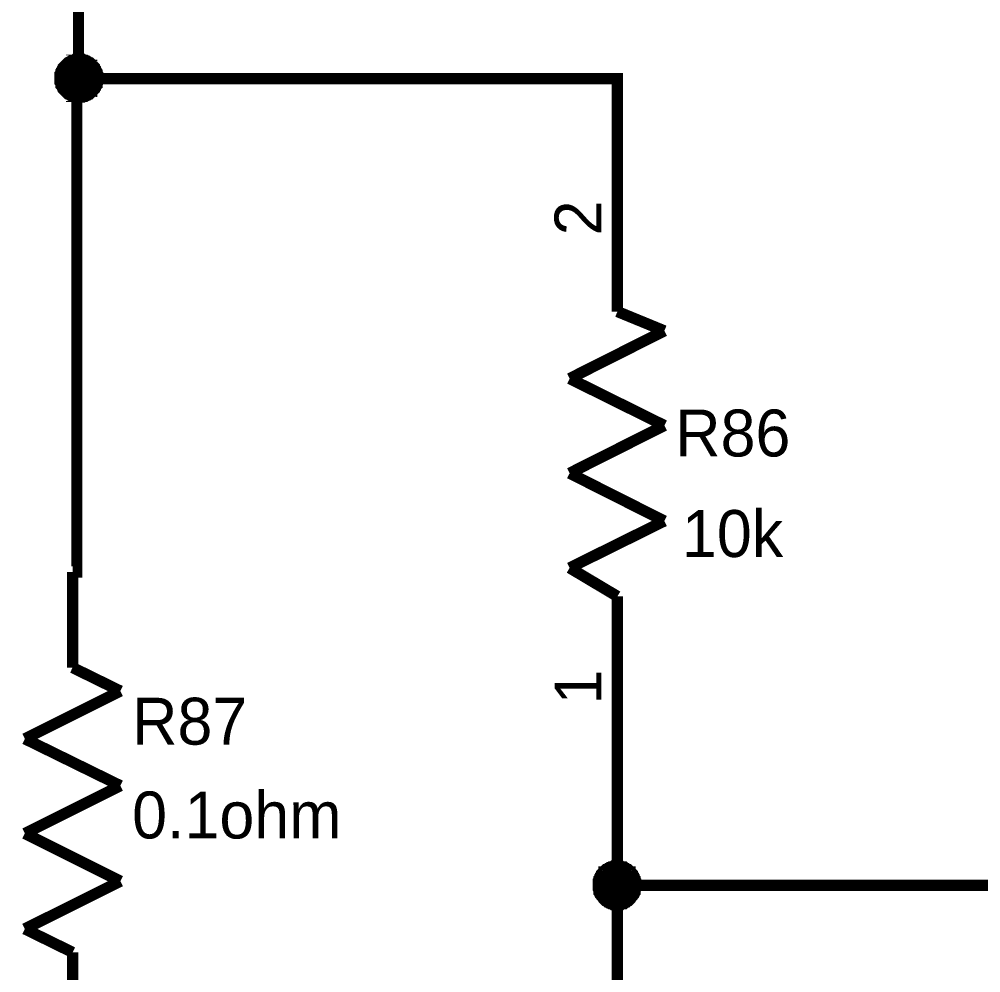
# Model space of a CAD drawing. Header units: millimetres. Extents: x 0 to 800, y 0 to 567.
# Drawn here: x 395.33 to 421.03, y 465.53 to 491.03 of the extents above; entities that cross this region are included whole.
import ezdxf

# ---------------------------------------------------------------- set-up
doc = ezdxf.new("R2010")
doc.units = ezdxf.units.MM
doc.layers.add('Sheet', color=255, linetype='Continuous')

msp = doc.modelspace()

# ---------------------------------------------------------------- linework, layer by layer
at = {"layer": 'Sheet'}
for points, const_width in [([(396.914, 492.101), (396.914, 489.435), (396.869, 489.435), (396.869, 476.243), (396.757, 476.243)], 0.3), ([(396.421, 489.435), (396.421, 489.458), (396.421, 489.48), (396.421, 489.525), (396.421, 489.547), (396.444, 489.57), (396.444, 489.592), (396.444, 489.615), (396.466, 489.637), (396.466, 489.659), (396.489, 489.682), (396.489, 489.704), (396.511, 489.727), (396.511, 489.749), (396.533, 489.771), (396.556, 489.794), (396.556, 489.794), (396.578, 489.816), (396.601, 489.839), (396.623, 489.861), (396.645, 489.861), (396.668, 489.883), (396.69, 489.883), (396.713, 489.906), (396.735, 489.906), (396.735, 489.928), (396.78, 489.928), (396.802, 489.928), (396.825, 489.951), (396.847, 489.951), (396.869, 489.951), (396.892, 489.951), (396.914, 489.951)], 0.3), ([(396.421, 489.435), (396.421, 489.458), (396.421, 489.48), (396.421, 489.525), (396.421, 489.547), (396.444, 489.57), (396.444, 489.592), (396.444, 489.615), (396.466, 489.637), (396.466, 489.659), (396.489, 489.682), (396.489, 489.704), (396.511, 489.727), (396.511, 489.749), (396.533, 489.771), (396.556, 489.794), (396.556, 489.794), (396.578, 489.816), (396.601, 489.839), (396.623, 489.861), (396.645, 489.861), (396.668, 489.883), (396.69, 489.883), (396.713, 489.906), (396.735, 489.906), (396.735, 489.928), (396.78, 489.928), (396.802, 489.928), (396.825, 489.951), (396.847, 489.951), (396.869, 489.951), (396.892, 489.951), (396.914, 489.951)], 0.3), ([(396.421, 489.435), (396.421, 489.458), (396.421, 489.48), (396.421, 489.525), (396.421, 489.547), (396.444, 489.57), (396.444, 489.592), (396.444, 489.615), (396.466, 489.637), (396.466, 489.659), (396.489, 489.682), (396.489, 489.704), (396.511, 489.727), (396.511, 489.749), (396.533, 489.771), (396.556, 489.794), (396.556, 489.794), (396.578, 489.816), (396.601, 489.839), (396.623, 489.861), (396.645, 489.861), (396.668, 489.883), (396.69, 489.883), (396.713, 489.906), (396.735, 489.906), (396.735, 489.928), (396.78, 489.928), (396.802, 489.928), (396.825, 489.951), (396.847, 489.951), (396.869, 489.951), (396.892, 489.951), (396.914, 489.951)], 0.3), ([(396.421, 489.435), (396.421, 489.458), (396.421, 489.48), (396.421, 489.525), (396.421, 489.547), (396.444, 489.57), (396.444, 489.592), (396.444, 489.615), (396.466, 489.637), (396.466, 489.659), (396.489, 489.682), (396.489, 489.704), (396.511, 489.727), (396.511, 489.749), (396.533, 489.771), (396.556, 489.794), (396.556, 489.794), (396.578, 489.816), (396.601, 489.839), (396.623, 489.861), (396.645, 489.861), (396.668, 489.883), (396.69, 489.883), (396.713, 489.906), (396.735, 489.906), (396.735, 489.928), (396.78, 489.928), (396.802, 489.928), (396.825, 489.951), (396.847, 489.951), (396.869, 489.951), (396.892, 489.951), (396.914, 489.951)], 0.3), ([(396.914, 489.951), (396.914, 489.951)], 0.3), ([(396.914, 489.951), (396.937, 489.951), (396.959, 489.951), (397.004, 489.951), (397.026, 489.951), (397.049, 489.928), (397.071, 489.928), (397.093, 489.928), (397.116, 489.906), (397.138, 489.906), (397.161, 489.883), (397.183, 489.883), (397.205, 489.861), (397.228, 489.861), (397.25, 489.839), (397.272, 489.816), (397.272, 489.794), (397.295, 489.794), (397.317, 489.771), (397.34, 489.749), (397.34, 489.727), (397.362, 489.704), (397.362, 489.682), (397.384, 489.659), (397.384, 489.637), (397.407, 489.615), (397.407, 489.592), (397.407, 489.57), (397.429, 489.547), (397.429, 489.525), (397.429, 489.48), (397.429, 489.458), (397.429, 489.435)], 0.3), ([(396.914, 489.951), (396.914, 489.951)], 0.3), ([(396.914, 489.951), (396.937, 489.951), (396.959, 489.951), (397.004, 489.951), (397.026, 489.951), (397.049, 489.928), (397.071, 489.928), (397.093, 489.928), (397.116, 489.906), (397.138, 489.906), (397.161, 489.883), (397.183, 489.883), (397.205, 489.861), (397.228, 489.861), (397.25, 489.839), (397.272, 489.816), (397.272, 489.794), (397.295, 489.794), (397.317, 489.771), (397.34, 489.749), (397.34, 489.727), (397.362, 489.704), (397.362, 489.682), (397.384, 489.659), (397.384, 489.637), (397.407, 489.615), (397.407, 489.592), (397.407, 489.57), (397.429, 489.547), (397.429, 489.525), (397.429, 489.48), (397.429, 489.458), (397.429, 489.435)], 0.3), ([(396.914, 489.951), (396.914, 489.951)], 0.3), ([(396.914, 489.951), (396.937, 489.951), (396.959, 489.951), (397.004, 489.951), (397.026, 489.951), (397.049, 489.928), (397.071, 489.928), (397.093, 489.928), (397.116, 489.906), (397.138, 489.906), (397.161, 489.883), (397.183, 489.883), (397.205, 489.861), (397.228, 489.861), (397.25, 489.839), (397.272, 489.816), (397.272, 489.794), (397.295, 489.794), (397.317, 489.771), (397.34, 489.749), (397.34, 489.727), (397.362, 489.704), (397.362, 489.682), (397.384, 489.659), (397.384, 489.637), (397.407, 489.615), (397.407, 489.592), (397.407, 489.57), (397.429, 489.547), (397.429, 489.525), (397.429, 489.48), (397.429, 489.458), (397.429, 489.435)], 0.3), ([(396.914, 489.951), (396.914, 489.951)], 0.3), ([(396.914, 489.951), (396.937, 489.951), (396.959, 489.951), (397.004, 489.951), (397.026, 489.951), (397.049, 489.928), (397.071, 489.928), (397.093, 489.928), (397.116, 489.906), (397.138, 489.906), (397.161, 489.883), (397.183, 489.883), (397.205, 489.861), (397.228, 489.861), (397.25, 489.839), (397.272, 489.816), (397.272, 489.794), (397.295, 489.794), (397.317, 489.771), (397.34, 489.749), (397.34, 489.727), (397.362, 489.704), (397.362, 489.682), (397.384, 489.659), (397.384, 489.637), (397.407, 489.615), (397.407, 489.592), (397.407, 489.57), (397.429, 489.547), (397.429, 489.525), (397.429, 489.48), (397.429, 489.458), (397.429, 489.435)], 0.3), ([(396.421, 489.435), (396.421, 489.458), (396.421, 489.48), (396.421, 489.525), (396.421, 489.547), (396.444, 489.57), (396.444, 489.592), (396.444, 489.615), (396.466, 489.637), (396.466, 489.659), (396.489, 489.682), (396.489, 489.704), (396.511, 489.727), (396.511, 489.749), (396.533, 489.771), (396.556, 489.794), (396.556, 489.794), (396.578, 489.816), (396.601, 489.839), (396.623, 489.861), (396.645, 489.861), (396.668, 489.883), (396.69, 489.883), (396.713, 489.906), (396.735, 489.906), (396.735, 489.928), (396.78, 489.928), (396.802, 489.928), (396.825, 489.951), (396.847, 489.951), (396.869, 489.951), (396.892, 489.951), (396.914, 489.951)], 0.0991), ([(396.421, 489.435), (396.421, 489.458), (396.421, 489.48), (396.421, 489.525), (396.421, 489.547), (396.444, 489.57), (396.444, 489.592), (396.444, 489.615), (396.466, 489.637), (396.466, 489.659), (396.489, 489.682), (396.489, 489.704), (396.511, 489.727), (396.511, 489.749), (396.533, 489.771), (396.556, 489.794), (396.556, 489.794), (396.578, 489.816), (396.601, 489.839), (396.623, 489.861), (396.645, 489.861), (396.668, 489.883), (396.69, 489.883), (396.713, 489.906), (396.735, 489.906), (396.735, 489.928), (396.78, 489.928), (396.802, 489.928), (396.825, 489.951), (396.847, 489.951), (396.869, 489.951), (396.892, 489.951), (396.914, 489.951)], 0.0991), ([(396.421, 489.435), (396.421, 489.458), (396.421, 489.48), (396.421, 489.525), (396.421, 489.547), (396.444, 489.57), (396.444, 489.592), (396.444, 489.615), (396.466, 489.637), (396.466, 489.659), (396.489, 489.682), (396.489, 489.704), (396.511, 489.727), (396.511, 489.749), (396.533, 489.771), (396.556, 489.794), (396.556, 489.794), (396.578, 489.816), (396.601, 489.839), (396.623, 489.861), (396.645, 489.861), (396.668, 489.883), (396.69, 489.883), (396.713, 489.906), (396.735, 489.906), (396.735, 489.928), (396.78, 489.928), (396.802, 489.928), (396.825, 489.951), (396.847, 489.951), (396.869, 489.951), (396.892, 489.951), (396.914, 489.951)], 0.0991), ([(396.421, 489.435), (396.421, 489.458), (396.421, 489.48), (396.421, 489.525), (396.421, 489.547), (396.444, 489.57), (396.444, 489.592), (396.444, 489.615), (396.466, 489.637), (396.466, 489.659), (396.489, 489.682), (396.489, 489.704), (396.511, 489.727), (396.511, 489.749), (396.533, 489.771), (396.556, 489.794), (396.556, 489.794), (396.578, 489.816), (396.601, 489.839), (396.623, 489.861), (396.645, 489.861), (396.668, 489.883), (396.69, 489.883), (396.713, 489.906), (396.735, 489.906), (396.735, 489.928), (396.78, 489.928), (396.802, 489.928), (396.825, 489.951), (396.847, 489.951), (396.869, 489.951), (396.892, 489.951), (396.914, 489.951)], 0.0991), ([(396.914, 489.951), (396.914, 489.951)], 0.0991), ([(396.914, 489.951), (396.937, 489.951), (396.959, 489.951), (397.004, 489.951), (397.026, 489.951), (397.049, 489.928), (397.071, 489.928), (397.093, 489.928), (397.116, 489.906), (397.138, 489.906), (397.161, 489.883), (397.183, 489.883), (397.205, 489.861), (397.228, 489.861), (397.25, 489.839), (397.272, 489.816), (397.272, 489.794), (397.295, 489.794), (397.317, 489.771), (397.34, 489.749), (397.34, 489.727), (397.362, 489.704), (397.362, 489.682), (397.384, 489.659), (397.384, 489.637), (397.407, 489.615), (397.407, 489.592), (397.407, 489.57), (397.429, 489.547), (397.429, 489.525), (397.429, 489.48), (397.429, 489.458), (397.429, 489.435)], 0.0991), ([(396.914, 489.951), (396.914, 489.951)], 0.0991), ([(396.914, 489.951), (396.937, 489.951), (396.959, 489.951), (397.004, 489.951), (397.026, 489.951), (397.049, 489.928), (397.071, 489.928), (397.093, 489.928), (397.116, 489.906), (397.138, 489.906), (397.161, 489.883), (397.183, 489.883), (397.205, 489.861), (397.228, 489.861), (397.25, 489.839), (397.272, 489.816), (397.272, 489.794), (397.295, 489.794), (397.317, 489.771), (397.34, 489.749), (397.34, 489.727), (397.362, 489.704), (397.362, 489.682), (397.384, 489.659), (397.384, 489.637), (397.407, 489.615), (397.407, 489.592), (397.407, 489.57), (397.429, 489.547), (397.429, 489.525), (397.429, 489.48), (397.429, 489.458), (397.429, 489.435)], 0.0991), ([(396.914, 489.951), (396.914, 489.951)], 0.0991), ([(396.914, 489.951), (396.937, 489.951), (396.959, 489.951), (397.004, 489.951), (397.026, 489.951), (397.049, 489.928), (397.071, 489.928), (397.093, 489.928), (397.116, 489.906), (397.138, 489.906), (397.161, 489.883), (397.183, 489.883), (397.205, 489.861), (397.228, 489.861), (397.25, 489.839), (397.272, 489.816), (397.272, 489.794), (397.295, 489.794), (397.317, 489.771), (397.34, 489.749), (397.34, 489.727), (397.362, 489.704), (397.362, 489.682), (397.384, 489.659), (397.384, 489.637), (397.407, 489.615), (397.407, 489.592), (397.407, 489.57), (397.429, 489.547), (397.429, 489.525), (397.429, 489.48), (397.429, 489.458), (397.429, 489.435)], 0.0991), ([(396.914, 489.951), (396.914, 489.951)], 0.0991), ([(396.914, 489.951), (396.937, 489.951), (396.959, 489.951), (397.004, 489.951), (397.026, 489.951), (397.049, 489.928), (397.071, 489.928), (397.093, 489.928), (397.116, 489.906), (397.138, 489.906), (397.161, 489.883), (397.183, 489.883), (397.205, 489.861), (397.228, 489.861), (397.25, 489.839), (397.272, 489.816), (397.272, 489.794), (397.295, 489.794), (397.317, 489.771), (397.34, 489.749), (397.34, 489.727), (397.362, 489.704), (397.362, 489.682), (397.384, 489.659), (397.384, 489.637), (397.407, 489.615), (397.407, 489.592), (397.407, 489.57), (397.429, 489.547), (397.429, 489.525), (397.429, 489.48), (397.429, 489.458), (397.429, 489.435)], 0.0991), ([(396.914, 488.943), (396.892, 488.943), (396.869, 488.943), (396.847, 488.943), (396.825, 488.943), (396.802, 488.965), (396.78, 488.965), (396.735, 488.965), (396.735, 488.987), (396.713, 488.987), (396.69, 489.01), (396.668, 489.01), (396.645, 489.032), (396.623, 489.032), (396.601, 489.055), (396.578, 489.077), (396.556, 489.099), (396.556, 489.099), (396.533, 489.122), (396.511, 489.144), (396.511, 489.167), (396.489, 489.189), (396.489, 489.211), (396.466, 489.234), (396.466, 489.234), (396.444, 489.256), (396.444, 489.301), (396.444, 489.323), (396.421, 489.346), (396.421, 489.368), (396.421, 489.391), (396.421, 489.413), (396.421, 489.435)], 0.3), ([(396.421, 489.435), (396.421, 489.435)], 0.3), ([(396.914, 488.943), (396.892, 488.943), (396.869, 488.943), (396.847, 488.943), (396.825, 488.943), (396.802, 488.965), (396.78, 488.965), (396.735, 488.965), (396.735, 488.987), (396.713, 488.987), (396.69, 489.01), (396.668, 489.01), (396.645, 489.032), (396.623, 489.032), (396.601, 489.055), (396.578, 489.077), (396.556, 489.099), (396.556, 489.099), (396.533, 489.122), (396.511, 489.144), (396.511, 489.167), (396.489, 489.189), (396.489, 489.211), (396.466, 489.234), (396.466, 489.234), (396.444, 489.256), (396.444, 489.301), (396.444, 489.323), (396.421, 489.346), (396.421, 489.368), (396.421, 489.391), (396.421, 489.413), (396.421, 489.435)], 0.3), ([(396.421, 489.435), (396.421, 489.435)], 0.3), ([(396.914, 488.943), (396.892, 488.943), (396.869, 488.943), (396.847, 488.943), (396.825, 488.943), (396.802, 488.965), (396.78, 488.965), (396.735, 488.965), (396.735, 488.987), (396.713, 488.987), (396.69, 489.01), (396.668, 489.01), (396.645, 489.032), (396.623, 489.032), (396.601, 489.055), (396.578, 489.077), (396.556, 489.099), (396.556, 489.099), (396.533, 489.122), (396.511, 489.144), (396.511, 489.167), (396.489, 489.189), (396.489, 489.211), (396.466, 489.234), (396.466, 489.234), (396.444, 489.256), (396.444, 489.301), (396.444, 489.323), (396.421, 489.346), (396.421, 489.368), (396.421, 489.391), (396.421, 489.413), (396.421, 489.435)], 0.3), ([(396.421, 489.435), (396.421, 489.435)], 0.3), ([(396.914, 488.943), (396.892, 488.943), (396.869, 488.943), (396.847, 488.943), (396.825, 488.943), (396.802, 488.965), (396.78, 488.965), (396.735, 488.965), (396.735, 488.987), (396.713, 488.987), (396.69, 489.01), (396.668, 489.01), (396.645, 489.032), (396.623, 489.032), (396.601, 489.055), (396.578, 489.077), (396.556, 489.099), (396.556, 489.099), (396.533, 489.122), (396.511, 489.144), (396.511, 489.167), (396.489, 489.189), (396.489, 489.211), (396.466, 489.234), (396.466, 489.234), (396.444, 489.256), (396.444, 489.301), (396.444, 489.323), (396.421, 489.346), (396.421, 489.368), (396.421, 489.391), (396.421, 489.413), (396.421, 489.435)], 0.3), ([(396.421, 489.435), (396.421, 489.435)], 0.3), ([(396.914, 489.435), (411.317, 489.435), (411.317, 488.293)], 0.3), ([(397.429, 489.435), (397.429, 489.413), (397.429, 489.391), (397.429, 489.368), (397.429, 489.346), (397.407, 489.323), (397.407, 489.301), (397.407, 489.256), (397.384, 489.234), (397.384, 489.234), (397.362, 489.211), (397.362, 489.189), (397.34, 489.167), (397.34, 489.144), (397.317, 489.122), (397.295, 489.099), (397.272, 489.099), (397.272, 489.077), (397.25, 489.055), (397.228, 489.032), (397.205, 489.032), (397.183, 489.01), (397.161, 489.01), (397.138, 488.987), (397.116, 488.987), (397.093, 488.965), (397.071, 488.965), (397.049, 488.965), (397.026, 488.943), (397.004, 488.943), (396.959, 488.943), (396.937, 488.943), (396.914, 488.943)], 0.3), ([(397.429, 489.435), (397.429, 489.413), (397.429, 489.391), (397.429, 489.368), (397.429, 489.346), (397.407, 489.323), (397.407, 489.301), (397.407, 489.256), (397.384, 489.234), (397.384, 489.234), (397.362, 489.211), (397.362, 489.189), (397.34, 489.167), (397.34, 489.144), (397.317, 489.122), (397.295, 489.099), (397.272, 489.099), (397.272, 489.077), (397.25, 489.055), (397.228, 489.032), (397.205, 489.032), (397.183, 489.01), (397.161, 489.01), (397.138, 488.987), (397.116, 488.987), (397.093, 488.965), (397.071, 488.965), (397.049, 488.965), (397.026, 488.943), (397.004, 488.943), (396.959, 488.943), (396.937, 488.943), (396.914, 488.943)], 0.3), ([(397.429, 489.435), (397.429, 489.413), (397.429, 489.391), (397.429, 489.368), (397.429, 489.346), (397.407, 489.323), (397.407, 489.301), (397.407, 489.256), (397.384, 489.234), (397.384, 489.234), (397.362, 489.211), (397.362, 489.189), (397.34, 489.167), (397.34, 489.144), (397.317, 489.122), (397.295, 489.099), (397.272, 489.099), (397.272, 489.077), (397.25, 489.055), (397.228, 489.032), (397.205, 489.032), (397.183, 489.01), (397.161, 489.01), (397.138, 488.987), (397.116, 488.987), (397.093, 488.965), (397.071, 488.965), (397.049, 488.965), (397.026, 488.943), (397.004, 488.943), (396.959, 488.943), (396.937, 488.943), (396.914, 488.943)], 0.3), ([(397.429, 489.435), (397.429, 489.413), (397.429, 489.391), (397.429, 489.368), (397.429, 489.346), (397.407, 489.323), (397.407, 489.301), (397.407, 489.256), (397.384, 489.234), (397.384, 489.234), (397.362, 489.211), (397.362, 489.189), (397.34, 489.167), (397.34, 489.144), (397.317, 489.122), (397.295, 489.099), (397.272, 489.099), (397.272, 489.077), (397.25, 489.055), (397.228, 489.032), (397.205, 489.032), (397.183, 489.01), (397.161, 489.01), (397.138, 488.987), (397.116, 488.987), (397.093, 488.965), (397.071, 488.965), (397.049, 488.965), (397.026, 488.943), (397.004, 488.943), (396.959, 488.943), (396.937, 488.943), (396.914, 488.943)], 0.3), ([(397.429, 489.435), (397.429, 489.435), (397.429, 489.435), (397.429, 489.435), (397.429, 489.435), (397.429, 489.435), (397.429, 489.435), (397.429, 489.435), (397.429, 489.435), (397.429, 489.435), (397.429, 489.435), (397.429, 489.435), (397.429, 489.435), (397.429, 489.435), (397.429, 489.435), (397.429, 489.435), (397.429, 489.435), (397.429, 489.435), (397.429, 489.435), (397.429, 489.435), (397.429, 489.435), (397.429, 489.435), (397.429, 489.435), (397.429, 489.435), (397.429, 489.435), (397.429, 489.435), (397.429, 489.435), (397.429, 489.435), (397.429, 489.435), (397.429, 489.435), (397.429, 489.435), (397.429, 489.435), (397.429, 489.435)], 0.3), ([(397.429, 489.435), (397.429, 489.435)], 0.3), ([(397.429, 489.435), (397.429, 489.435), (397.429, 489.435), (397.429, 489.435), (397.429, 489.435), (397.429, 489.435), (397.429, 489.435), (397.429, 489.435), (397.429, 489.435), (397.429, 489.435), (397.429, 489.435), (397.429, 489.435), (397.429, 489.435), (397.429, 489.435), (397.429, 489.435), (397.429, 489.435), (397.429, 489.435), (397.429, 489.435), (397.429, 489.435), (397.429, 489.435), (397.429, 489.435), (397.429, 489.435), (397.429, 489.435), (397.429, 489.435), (397.429, 489.435), (397.429, 489.435), (397.429, 489.435), (397.429, 489.435), (397.429, 489.435), (397.429, 489.435), (397.429, 489.435), (397.429, 489.435), (397.429, 489.435)], 0.3), ([(397.429, 489.435), (397.429, 489.435)], 0.3), ([(397.429, 489.435), (397.429, 489.435), (397.429, 489.435), (397.429, 489.435), (397.429, 489.435), (397.429, 489.435), (397.429, 489.435), (397.429, 489.435), (397.429, 489.435), (397.429, 489.435), (397.429, 489.435), (397.429, 489.435), (397.429, 489.435), (397.429, 489.435), (397.429, 489.435), (397.429, 489.435), (397.429, 489.435), (397.429, 489.435), (397.429, 489.435), (397.429, 489.435), (397.429, 489.435), (397.429, 489.435), (397.429, 489.435), (397.429, 489.435), (397.429, 489.435), (397.429, 489.435), (397.429, 489.435), (397.429, 489.435), (397.429, 489.435), (397.429, 489.435), (397.429, 489.435), (397.429, 489.435), (397.429, 489.435)], 0.3), ([(397.429, 489.435), (397.429, 489.435)], 0.3), ([(397.429, 489.435), (397.429, 489.435), (397.429, 489.435), (397.429, 489.435), (397.429, 489.435), (397.429, 489.435), (397.429, 489.435), (397.429, 489.435), (397.429, 489.435), (397.429, 489.435), (397.429, 489.435), (397.429, 489.435), (397.429, 489.435), (397.429, 489.435), (397.429, 489.435), (397.429, 489.435), (397.429, 489.435), (397.429, 489.435), (397.429, 489.435), (397.429, 489.435), (397.429, 489.435), (397.429, 489.435), (397.429, 489.435), (397.429, 489.435), (397.429, 489.435), (397.429, 489.435), (397.429, 489.435), (397.429, 489.435), (397.429, 489.435), (397.429, 489.435), (397.429, 489.435), (397.429, 489.435), (397.429, 489.435)], 0.3), ([(397.429, 489.435), (397.429, 489.435)], 0.3), ([(396.914, 488.943), (396.892, 488.943), (396.869, 488.943), (396.847, 488.943), (396.825, 488.943), (396.802, 488.965), (396.78, 488.965), (396.735, 488.965), (396.735, 488.987), (396.713, 488.987), (396.69, 489.01), (396.668, 489.01), (396.645, 489.032), (396.623, 489.032), (396.601, 489.055), (396.578, 489.077), (396.556, 489.099), (396.556, 489.099), (396.533, 489.122), (396.511, 489.144), (396.511, 489.167), (396.489, 489.189), (396.489, 489.211), (396.466, 489.234), (396.466, 489.234), (396.444, 489.256), (396.444, 489.301), (396.444, 489.323), (396.421, 489.346), (396.421, 489.368), (396.421, 489.391), (396.421, 489.413), (396.421, 489.435)], 0.0991), ([(396.421, 489.435), (396.421, 489.435)], 0.0991), ([(396.914, 488.943), (396.892, 488.943), (396.869, 488.943), (396.847, 488.943), (396.825, 488.943), (396.802, 488.965), (396.78, 488.965), (396.735, 488.965), (396.735, 488.987), (396.713, 488.987), (396.69, 489.01), (396.668, 489.01), (396.645, 489.032), (396.623, 489.032), (396.601, 489.055), (396.578, 489.077), (396.556, 489.099), (396.556, 489.099), (396.533, 489.122), (396.511, 489.144), (396.511, 489.167), (396.489, 489.189), (396.489, 489.211), (396.466, 489.234), (396.466, 489.234), (396.444, 489.256), (396.444, 489.301), (396.444, 489.323), (396.421, 489.346), (396.421, 489.368), (396.421, 489.391), (396.421, 489.413), (396.421, 489.435)], 0.0991), ([(396.421, 489.435), (396.421, 489.435)], 0.0991), ([(396.914, 488.943), (396.892, 488.943), (396.869, 488.943), (396.847, 488.943), (396.825, 488.943), (396.802, 488.965), (396.78, 488.965), (396.735, 488.965), (396.735, 488.987), (396.713, 488.987), (396.69, 489.01), (396.668, 489.01), (396.645, 489.032), (396.623, 489.032), (396.601, 489.055), (396.578, 489.077), (396.556, 489.099), (396.556, 489.099), (396.533, 489.122), (396.511, 489.144), (396.511, 489.167), (396.489, 489.189), (396.489, 489.211), (396.466, 489.234), (396.466, 489.234), (396.444, 489.256), (396.444, 489.301), (396.444, 489.323), (396.421, 489.346), (396.421, 489.368), (396.421, 489.391), (396.421, 489.413), (396.421, 489.435)], 0.0991), ([(396.421, 489.435), (396.421, 489.435)], 0.0991), ([(396.914, 488.943), (396.892, 488.943), (396.869, 488.943), (396.847, 488.943), (396.825, 488.943), (396.802, 488.965), (396.78, 488.965), (396.735, 488.965), (396.735, 488.987), (396.713, 488.987), (396.69, 489.01), (396.668, 489.01), (396.645, 489.032), (396.623, 489.032), (396.601, 489.055), (396.578, 489.077), (396.556, 489.099), (396.556, 489.099), (396.533, 489.122), (396.511, 489.144), (396.511, 489.167), (396.489, 489.189), (396.489, 489.211), (396.466, 489.234), (396.466, 489.234), (396.444, 489.256), (396.444, 489.301), (396.444, 489.323), (396.421, 489.346), (396.421, 489.368), (396.421, 489.391), (396.421, 489.413), (396.421, 489.435)], 0.0991), ([(396.421, 489.435), (396.421, 489.435)], 0.0991), ([(397.429, 489.435), (397.429, 489.413), (397.429, 489.391), (397.429, 489.368), (397.429, 489.346), (397.407, 489.323), (397.407, 489.301), (397.407, 489.256), (397.384, 489.234), (397.384, 489.234), (397.362, 489.211), (397.362, 489.189), (397.34, 489.167), (397.34, 489.144), (397.317, 489.122), (397.295, 489.099), (397.272, 489.099), (397.272, 489.077), (397.25, 489.055), (397.228, 489.032), (397.205, 489.032), (397.183, 489.01), (397.161, 489.01), (397.138, 488.987), (397.116, 488.987), (397.093, 488.965), (397.071, 488.965), (397.049, 488.965), (397.026, 488.943), (397.004, 488.943), (396.959, 488.943), (396.937, 488.943), (396.914, 488.943)], 0.0991), ([(397.429, 489.435), (397.429, 489.413), (397.429, 489.391), (397.429, 489.368), (397.429, 489.346), (397.407, 489.323), (397.407, 489.301), (397.407, 489.256), (397.384, 489.234), (397.384, 489.234), (397.362, 489.211), (397.362, 489.189), (397.34, 489.167), (397.34, 489.144), (397.317, 489.122), (397.295, 489.099), (397.272, 489.099), (397.272, 489.077), (397.25, 489.055), (397.228, 489.032), (397.205, 489.032), (397.183, 489.01), (397.161, 489.01), (397.138, 488.987), (397.116, 488.987), (397.093, 488.965), (397.071, 488.965), (397.049, 488.965), (397.026, 488.943), (397.004, 488.943), (396.959, 488.943), (396.937, 488.943), (396.914, 488.943)], 0.0991), ([(397.429, 489.435), (397.429, 489.413), (397.429, 489.391), (397.429, 489.368), (397.429, 489.346), (397.407, 489.323), (397.407, 489.301), (397.407, 489.256), (397.384, 489.234), (397.384, 489.234), (397.362, 489.211), (397.362, 489.189), (397.34, 489.167), (397.34, 489.144), (397.317, 489.122), (397.295, 489.099), (397.272, 489.099), (397.272, 489.077), (397.25, 489.055), (397.228, 489.032), (397.205, 489.032), (397.183, 489.01), (397.161, 489.01), (397.138, 488.987), (397.116, 488.987), (397.093, 488.965), (397.071, 488.965), (397.049, 488.965), (397.026, 488.943), (397.004, 488.943), (396.959, 488.943), (396.937, 488.943), (396.914, 488.943)], 0.0991), ([(397.429, 489.435), (397.429, 489.413), (397.429, 489.391), (397.429, 489.368), (397.429, 489.346), (397.407, 489.323), (397.407, 489.301), (397.407, 489.256), (397.384, 489.234), (397.384, 489.234), (397.362, 489.211), (397.362, 489.189), (397.34, 489.167), (397.34, 489.144), (397.317, 489.122), (397.295, 489.099), (397.272, 489.099), (397.272, 489.077), (397.25, 489.055), (397.228, 489.032), (397.205, 489.032), (397.183, 489.01), (397.161, 489.01), (397.138, 488.987), (397.116, 488.987), (397.093, 488.965), (397.071, 488.965), (397.049, 488.965), (397.026, 488.943), (397.004, 488.943), (396.959, 488.943), (396.937, 488.943), (396.914, 488.943)], 0.0991), ([(397.429, 489.435), (397.429, 489.435), (397.429, 489.435), (397.429, 489.435), (397.429, 489.435), (397.429, 489.435), (397.429, 489.435), (397.429, 489.435), (397.429, 489.435), (397.429, 489.435), (397.429, 489.435), (397.429, 489.435), (397.429, 489.435), (397.429, 489.435), (397.429, 489.435), (397.429, 489.435), (397.429, 489.435), (397.429, 489.435), (397.429, 489.435), (397.429, 489.435), (397.429, 489.435), (397.429, 489.435), (397.429, 489.435), (397.429, 489.435), (397.429, 489.435), (397.429, 489.435), (397.429, 489.435), (397.429, 489.435), (397.429, 489.435), (397.429, 489.435), (397.429, 489.435), (397.429, 489.435), (397.429, 489.435)], 0.0991), ([(397.429, 489.435), (397.429, 489.435)], 0.0991), ([(397.429, 489.435), (397.429, 489.435), (397.429, 489.435), (397.429, 489.435), (397.429, 489.435), (397.429, 489.435), (397.429, 489.435), (397.429, 489.435), (397.429, 489.435), (397.429, 489.435), (397.429, 489.435), (397.429, 489.435), (397.429, 489.435), (397.429, 489.435), (397.429, 489.435), (397.429, 489.435), (397.429, 489.435), (397.429, 489.435), (397.429, 489.435), (397.429, 489.435), (397.429, 489.435), (397.429, 489.435), (397.429, 489.435), (397.429, 489.435), (397.429, 489.435), (397.429, 489.435), (397.429, 489.435), (397.429, 489.435), (397.429, 489.435), (397.429, 489.435), (397.429, 489.435), (397.429, 489.435), (397.429, 489.435)], 0.0991), ([(397.429, 489.435), (397.429, 489.435)], 0.0991), ([(397.429, 489.435), (397.429, 489.435), (397.429, 489.435), (397.429, 489.435), (397.429, 489.435), (397.429, 489.435), (397.429, 489.435), (397.429, 489.435), (397.429, 489.435), (397.429, 489.435), (397.429, 489.435), (397.429, 489.435), (397.429, 489.435), (397.429, 489.435), (397.429, 489.435), (397.429, 489.435), (397.429, 489.435), (397.429, 489.435), (397.429, 489.435), (397.429, 489.435), (397.429, 489.435), (397.429, 489.435), (397.429, 489.435), (397.429, 489.435), (397.429, 489.435), (397.429, 489.435), (397.429, 489.435), (397.429, 489.435), (397.429, 489.435), (397.429, 489.435), (397.429, 489.435), (397.429, 489.435), (397.429, 489.435)], 0.0991), ([(397.429, 489.435), (397.429, 489.435)], 0.0991), ([(397.429, 489.435), (397.429, 489.435), (397.429, 489.435), (397.429, 489.435), (397.429, 489.435), (397.429, 489.435), (397.429, 489.435), (397.429, 489.435), (397.429, 489.435), (397.429, 489.435), (397.429, 489.435), (397.429, 489.435), (397.429, 489.435), (397.429, 489.435), (397.429, 489.435), (397.429, 489.435), (397.429, 489.435), (397.429, 489.435), (397.429, 489.435), (397.429, 489.435), (397.429, 489.435), (397.429, 489.435), (397.429, 489.435), (397.429, 489.435), (397.429, 489.435), (397.429, 489.435), (397.429, 489.435), (397.429, 489.435), (397.429, 489.435), (397.429, 489.435), (397.429, 489.435), (397.429, 489.435), (397.429, 489.435)], 0.0991), ([(397.429, 489.435), (397.429, 489.435)], 0.0991), ([(411.317, 483.209), (411.317, 488.293)], 0.3), ([(411.317, 483.209), (411.317, 483.97)], 0.3), ([(412.571, 482.693), (411.317, 483.209)], 0.3), ([(410.04, 481.417), (412.571, 482.693)], 0.3), ([(412.571, 480.162), (410.04, 481.417)], 0.3), ([(410.04, 478.886), (412.571, 480.162)], 0.3), ([(412.571, 477.609), (410.04, 478.886)], 0.3), ([(410.04, 476.355), (412.571, 477.609)], 0.3), ([(411.317, 475.593), (410.04, 476.355)], 0.3), ([(396.757, 473.689), (396.757, 476.243)], 0.3), ([(411.317, 475.593), (411.317, 470.508)], 0.3), ([(411.317, 475.593), (411.317, 474.831)], 0.3), ([(398.034, 473.062), (396.757, 473.689)], 0.3), ([(395.481, 471.785), (398.034, 473.062)], 0.3), ([(398.034, 470.531), (395.481, 471.785)], 0.3), ([(395.481, 469.254), (398.034, 470.531)], 0.3), ([(411.317, 467.283), (411.317, 467.865), (411.317, 470.508)], 0.3), ([(398.034, 467.977), (395.481, 469.254)], 0.3), ([(410.802, 467.865), (410.802, 467.888), (410.802, 467.91), (410.802, 467.955), (410.802, 467.977), (410.824, 468), (410.824, 468.022), (410.824, 468.045), (410.846, 468.067), (410.846, 468.089), (410.869, 468.112), (410.869, 468.134), (410.891, 468.157), (410.891, 468.179), (410.914, 468.201), (410.936, 468.224), (410.958, 468.224), (410.958, 468.246), (410.981, 468.269), (411.003, 468.291), (411.026, 468.291), (411.048, 468.313), (411.07, 468.313), (411.093, 468.336), (411.115, 468.336), (411.138, 468.358), (411.16, 468.358), (411.182, 468.358), (411.205, 468.381), (411.227, 468.381), (411.272, 468.381), (411.294, 468.381), (411.317, 468.381)], 0.3), ([(410.802, 467.865), (410.802, 467.888), (410.802, 467.91), (410.802, 467.955), (410.802, 467.977), (410.824, 468), (410.824, 468.022), (410.824, 468.045), (410.846, 468.067), (410.846, 468.089), (410.869, 468.112), (410.869, 468.134), (410.891, 468.157), (410.891, 468.179), (410.914, 468.201), (410.936, 468.224), (410.958, 468.224), (410.958, 468.246), (410.981, 468.269), (411.003, 468.291), (411.026, 468.291), (411.048, 468.313), (411.07, 468.313), (411.093, 468.336), (411.115, 468.336), (411.138, 468.358), (411.16, 468.358), (411.182, 468.358), (411.205, 468.381), (411.227, 468.381), (411.272, 468.381), (411.294, 468.381), (411.317, 468.381)], 0.3), ([(410.802, 467.865), (410.802, 467.888), (410.802, 467.91), (410.802, 467.955), (410.802, 467.977), (410.824, 468), (410.824, 468.022), (410.824, 468.045), (410.846, 468.067), (410.846, 468.089), (410.869, 468.112), (410.869, 468.134), (410.891, 468.157), (410.891, 468.179), (410.914, 468.201), (410.936, 468.224), (410.958, 468.224), (410.958, 468.246), (410.981, 468.269), (411.003, 468.291), (411.026, 468.291), (411.048, 468.313), (411.07, 468.313), (411.093, 468.336), (411.115, 468.336), (411.138, 468.358), (411.16, 468.358), (411.182, 468.358), (411.205, 468.381), (411.227, 468.381), (411.272, 468.381), (411.294, 468.381), (411.317, 468.381)], 0.3), ([(410.802, 467.865), (410.802, 467.888), (410.802, 467.91), (410.802, 467.955), (410.802, 467.977), (410.824, 468), (410.824, 468.022), (410.824, 468.045), (410.846, 468.067), (410.846, 468.089), (410.869, 468.112), (410.869, 468.134), (410.891, 468.157), (410.891, 468.179), (410.914, 468.201), (410.936, 468.224), (410.958, 468.224), (410.958, 468.246), (410.981, 468.269), (411.003, 468.291), (411.026, 468.291), (411.048, 468.313), (411.07, 468.313), (411.093, 468.336), (411.115, 468.336), (411.138, 468.358), (411.16, 468.358), (411.182, 468.358), (411.205, 468.381), (411.227, 468.381), (411.272, 468.381), (411.294, 468.381), (411.317, 468.381)], 0.3), ([(411.317, 468.381), (411.317, 468.381)], 0.3), ([(411.317, 468.381), (411.339, 468.381), (411.362, 468.381), (411.384, 468.381), (411.406, 468.381), (411.429, 468.358), (411.451, 468.358), (411.496, 468.358), (411.518, 468.336), (411.518, 468.336), (411.541, 468.313), (411.563, 468.313), (411.586, 468.291), (411.608, 468.291), (411.63, 468.269), (411.653, 468.246), (411.653, 468.224), (411.675, 468.224), (411.698, 468.201), (411.72, 468.179), (411.72, 468.157), (411.742, 468.134), (411.742, 468.112), (411.765, 468.089), (411.765, 468.067), (411.787, 468.045), (411.787, 468.022), (411.787, 468), (411.81, 467.977), (411.81, 467.955), (411.81, 467.91), (411.81, 467.888), (411.81, 467.865)], 0.3), ([(411.317, 468.381), (411.317, 468.381)], 0.3), ([(411.317, 468.381), (411.339, 468.381), (411.362, 468.381), (411.384, 468.381), (411.406, 468.381), (411.429, 468.358), (411.451, 468.358), (411.496, 468.358), (411.518, 468.336), (411.518, 468.336), (411.541, 468.313), (411.563, 468.313), (411.586, 468.291), (411.608, 468.291), (411.63, 468.269), (411.653, 468.246), (411.653, 468.224), (411.675, 468.224), (411.698, 468.201), (411.72, 468.179), (411.72, 468.157), (411.742, 468.134), (411.742, 468.112), (411.765, 468.089), (411.765, 468.067), (411.787, 468.045), (411.787, 468.022), (411.787, 468), (411.81, 467.977), (411.81, 467.955), (411.81, 467.91), (411.81, 467.888), (411.81, 467.865)], 0.3), ([(411.317, 468.381), (411.317, 468.381)], 0.3), ([(411.317, 468.381), (411.339, 468.381), (411.362, 468.381), (411.384, 468.381), (411.406, 468.381), (411.429, 468.358), (411.451, 468.358), (411.496, 468.358), (411.518, 468.336), (411.518, 468.336), (411.541, 468.313), (411.563, 468.313), (411.586, 468.291), (411.608, 468.291), (411.63, 468.269), (411.653, 468.246), (411.653, 468.224), (411.675, 468.224), (411.698, 468.201), (411.72, 468.179), (411.72, 468.157), (411.742, 468.134), (411.742, 468.112), (411.765, 468.089), (411.765, 468.067), (411.787, 468.045), (411.787, 468.022), (411.787, 468), (411.81, 467.977), (411.81, 467.955), (411.81, 467.91), (411.81, 467.888), (411.81, 467.865)], 0.3), ([(411.317, 468.381), (411.317, 468.381)], 0.3), ([(411.317, 468.381), (411.339, 468.381), (411.362, 468.381), (411.384, 468.381), (411.406, 468.381), (411.429, 468.358), (411.451, 468.358), (411.496, 468.358), (411.518, 468.336), (411.518, 468.336), (411.541, 468.313), (411.563, 468.313), (411.586, 468.291), (411.608, 468.291), (411.63, 468.269), (411.653, 468.246), (411.653, 468.224), (411.675, 468.224), (411.698, 468.201), (411.72, 468.179), (411.72, 468.157), (411.742, 468.134), (411.742, 468.112), (411.765, 468.089), (411.765, 468.067), (411.787, 468.045), (411.787, 468.022), (411.787, 468), (411.81, 467.977), (411.81, 467.955), (411.81, 467.91), (411.81, 467.888), (411.81, 467.865)], 0.3), ([(410.802, 467.865), (410.802, 467.888), (410.802, 467.91), (410.802, 467.955), (410.802, 467.977), (410.824, 468), (410.824, 468.022), (410.824, 468.045), (410.846, 468.067), (410.846, 468.089), (410.869, 468.112), (410.869, 468.134), (410.891, 468.157), (410.891, 468.179), (410.914, 468.201), (410.936, 468.224), (410.958, 468.224), (410.958, 468.246), (410.981, 468.269), (411.003, 468.291), (411.026, 468.291), (411.048, 468.313), (411.07, 468.313), (411.093, 468.336), (411.115, 468.336), (411.138, 468.358), (411.16, 468.358), (411.182, 468.358), (411.205, 468.381), (411.227, 468.381), (411.272, 468.381), (411.294, 468.381), (411.317, 468.381)], 0.0991), ([(410.802, 467.865), (410.802, 467.888), (410.802, 467.91), (410.802, 467.955), (410.802, 467.977), (410.824, 468), (410.824, 468.022), (410.824, 468.045), (410.846, 468.067), (410.846, 468.089), (410.869, 468.112), (410.869, 468.134), (410.891, 468.157), (410.891, 468.179), (410.914, 468.201), (410.936, 468.224), (410.958, 468.224), (410.958, 468.246), (410.981, 468.269), (411.003, 468.291), (411.026, 468.291), (411.048, 468.313), (411.07, 468.313), (411.093, 468.336), (411.115, 468.336), (411.138, 468.358), (411.16, 468.358), (411.182, 468.358), (411.205, 468.381), (411.227, 468.381), (411.272, 468.381), (411.294, 468.381), (411.317, 468.381)], 0.0991), ([(410.802, 467.865), (410.802, 467.888), (410.802, 467.91), (410.802, 467.955), (410.802, 467.977), (410.824, 468), (410.824, 468.022), (410.824, 468.045), (410.846, 468.067), (410.846, 468.089), (410.869, 468.112), (410.869, 468.134), (410.891, 468.157), (410.891, 468.179), (410.914, 468.201), (410.936, 468.224), (410.958, 468.224), (410.958, 468.246), (410.981, 468.269), (411.003, 468.291), (411.026, 468.291), (411.048, 468.313), (411.07, 468.313), (411.093, 468.336), (411.115, 468.336), (411.138, 468.358), (411.16, 468.358), (411.182, 468.358), (411.205, 468.381), (411.227, 468.381), (411.272, 468.381), (411.294, 468.381), (411.317, 468.381)], 0.0991), ([(410.802, 467.865), (410.802, 467.888), (410.802, 467.91), (410.802, 467.955), (410.802, 467.977), (410.824, 468), (410.824, 468.022), (410.824, 468.045), (410.846, 468.067), (410.846, 468.089), (410.869, 468.112), (410.869, 468.134), (410.891, 468.157), (410.891, 468.179), (410.914, 468.201), (410.936, 468.224), (410.958, 468.224), (410.958, 468.246), (410.981, 468.269), (411.003, 468.291), (411.026, 468.291), (411.048, 468.313), (411.07, 468.313), (411.093, 468.336), (411.115, 468.336), (411.138, 468.358), (411.16, 468.358), (411.182, 468.358), (411.205, 468.381), (411.227, 468.381), (411.272, 468.381), (411.294, 468.381), (411.317, 468.381)], 0.0991), ([(411.317, 468.381), (411.317, 468.381)], 0.0991), ([(411.317, 468.381), (411.339, 468.381), (411.362, 468.381), (411.384, 468.381), (411.406, 468.381), (411.429, 468.358), (411.451, 468.358), (411.496, 468.358), (411.518, 468.336), (411.518, 468.336), (411.541, 468.313), (411.563, 468.313), (411.586, 468.291), (411.608, 468.291), (411.63, 468.269), (411.653, 468.246), (411.653, 468.224), (411.675, 468.224), (411.698, 468.201), (411.72, 468.179), (411.72, 468.157), (411.742, 468.134), (411.742, 468.112), (411.765, 468.089), (411.765, 468.067), (411.787, 468.045), (411.787, 468.022), (411.787, 468), (411.81, 467.977), (411.81, 467.955), (411.81, 467.91), (411.81, 467.888), (411.81, 467.865)], 0.0991), ([(411.317, 468.381), (411.317, 468.381)], 0.0991), ([(411.317, 468.381), (411.339, 468.381), (411.362, 468.381), (411.384, 468.381), (411.406, 468.381), (411.429, 468.358), (411.451, 468.358), (411.496, 468.358), (411.518, 468.336), (411.518, 468.336), (411.541, 468.313), (411.563, 468.313), (411.586, 468.291), (411.608, 468.291), (411.63, 468.269), (411.653, 468.246), (411.653, 468.224), (411.675, 468.224), (411.698, 468.201), (411.72, 468.179), (411.72, 468.157), (411.742, 468.134), (411.742, 468.112), (411.765, 468.089), (411.765, 468.067), (411.787, 468.045), (411.787, 468.022), (411.787, 468), (411.81, 467.977), (411.81, 467.955), (411.81, 467.91), (411.81, 467.888), (411.81, 467.865)], 0.0991), ([(411.317, 468.381), (411.317, 468.381)], 0.0991), ([(411.317, 468.381), (411.339, 468.381), (411.362, 468.381), (411.384, 468.381), (411.406, 468.381), (411.429, 468.358), (411.451, 468.358), (411.496, 468.358), (411.518, 468.336), (411.518, 468.336), (411.541, 468.313), (411.563, 468.313), (411.586, 468.291), (411.608, 468.291), (411.63, 468.269), (411.653, 468.246), (411.653, 468.224), (411.675, 468.224), (411.698, 468.201), (411.72, 468.179), (411.72, 468.157), (411.742, 468.134), (411.742, 468.112), (411.765, 468.089), (411.765, 468.067), (411.787, 468.045), (411.787, 468.022), (411.787, 468), (411.81, 467.977), (411.81, 467.955), (411.81, 467.91), (411.81, 467.888), (411.81, 467.865)], 0.0991), ([(411.317, 468.381), (411.317, 468.381)], 0.0991), ([(411.317, 468.381), (411.339, 468.381), (411.362, 468.381), (411.384, 468.381), (411.406, 468.381), (411.429, 468.358), (411.451, 468.358), (411.496, 468.358), (411.518, 468.336), (411.518, 468.336), (411.541, 468.313), (411.563, 468.313), (411.586, 468.291), (411.608, 468.291), (411.63, 468.269), (411.653, 468.246), (411.653, 468.224), (411.675, 468.224), (411.698, 468.201), (411.72, 468.179), (411.72, 468.157), (411.742, 468.134), (411.742, 468.112), (411.765, 468.089), (411.765, 468.067), (411.787, 468.045), (411.787, 468.022), (411.787, 468), (411.81, 467.977), (411.81, 467.955), (411.81, 467.91), (411.81, 467.888), (411.81, 467.865)], 0.0991), ([(395.481, 466.701), (398.034, 467.977)], 0.3), ([(411.317, 467.35), (411.294, 467.35), (411.272, 467.35), (411.227, 467.35), (411.205, 467.35), (411.182, 467.373), (411.16, 467.373), (411.138, 467.373), (411.115, 467.395), (411.093, 467.395), (411.07, 467.417), (411.048, 467.417), (411.026, 467.44), (411.003, 467.462), (410.981, 467.462), (410.958, 467.485), (410.958, 467.507), (410.936, 467.529), (410.914, 467.552), (410.891, 467.574), (410.891, 467.574), (410.869, 467.597), (410.869, 467.619), (410.846, 467.641), (410.846, 467.664), (410.824, 467.686), (410.824, 467.709), (410.824, 467.731), (410.802, 467.776), (410.802, 467.798), (410.802, 467.821), (410.802, 467.843), (410.802, 467.865)], 0.3), ([(410.802, 467.865), (410.802, 467.865)], 0.3), ([(411.317, 467.35), (411.294, 467.35), (411.272, 467.35), (411.227, 467.35), (411.205, 467.35), (411.182, 467.373), (411.16, 467.373), (411.138, 467.373), (411.115, 467.395), (411.093, 467.395), (411.07, 467.417), (411.048, 467.417), (411.026, 467.44), (411.003, 467.462), (410.981, 467.462), (410.958, 467.485), (410.958, 467.507), (410.936, 467.529), (410.914, 467.552), (410.891, 467.574), (410.891, 467.574), (410.869, 467.597), (410.869, 467.619), (410.846, 467.641), (410.846, 467.664), (410.824, 467.686), (410.824, 467.709), (410.824, 467.731), (410.802, 467.776), (410.802, 467.798), (410.802, 467.821), (410.802, 467.843), (410.802, 467.865)], 0.3), ([(410.802, 467.865), (410.802, 467.865)], 0.3), ([(411.317, 467.35), (411.294, 467.35), (411.272, 467.35), (411.227, 467.35), (411.205, 467.35), (411.182, 467.373), (411.16, 467.373), (411.138, 467.373), (411.115, 467.395), (411.093, 467.395), (411.07, 467.417), (411.048, 467.417), (411.026, 467.44), (411.003, 467.462), (410.981, 467.462), (410.958, 467.485), (410.958, 467.507), (410.936, 467.529), (410.914, 467.552), (410.891, 467.574), (410.891, 467.574), (410.869, 467.597), (410.869, 467.619), (410.846, 467.641), (410.846, 467.664), (410.824, 467.686), (410.824, 467.709), (410.824, 467.731), (410.802, 467.776), (410.802, 467.798), (410.802, 467.821), (410.802, 467.843), (410.802, 467.865)], 0.3), ([(410.802, 467.865), (410.802, 467.865)], 0.3), ([(411.317, 467.35), (411.294, 467.35), (411.272, 467.35), (411.227, 467.35), (411.205, 467.35), (411.182, 467.373), (411.16, 467.373), (411.138, 467.373), (411.115, 467.395), (411.093, 467.395), (411.07, 467.417), (411.048, 467.417), (411.026, 467.44), (411.003, 467.462), (410.981, 467.462), (410.958, 467.485), (410.958, 467.507), (410.936, 467.529), (410.914, 467.552), (410.891, 467.574), (410.891, 467.574), (410.869, 467.597), (410.869, 467.619), (410.846, 467.641), (410.846, 467.664), (410.824, 467.686), (410.824, 467.709), (410.824, 467.731), (410.802, 467.776), (410.802, 467.798), (410.802, 467.821), (410.802, 467.843), (410.802, 467.865)], 0.3), ([(410.802, 467.865), (410.802, 467.865)], 0.3), ([(411.81, 467.865), (411.81, 467.843), (411.81, 467.821), (411.81, 467.798), (411.81, 467.776), (411.787, 467.731), (411.787, 467.709), (411.787, 467.686), (411.765, 467.664), (411.765, 467.641), (411.742, 467.619), (411.742, 467.597), (411.72, 467.574), (411.72, 467.574), (411.698, 467.552), (411.675, 467.529), (411.653, 467.507), (411.653, 467.485), (411.63, 467.462), (411.608, 467.462), (411.586, 467.44), (411.563, 467.417), (411.541, 467.417), (411.518, 467.395), (411.518, 467.395), (411.496, 467.373), (411.451, 467.373), (411.429, 467.373), (411.406, 467.35), (411.384, 467.35), (411.362, 467.35), (411.339, 467.35), (411.317, 467.35)], 0.3), ([(436.785, 467.865), (424.286, 467.865), (411.317, 467.865)], 0.3), ([(411.81, 467.865), (411.81, 467.843), (411.81, 467.821), (411.81, 467.798), (411.81, 467.776), (411.787, 467.731), (411.787, 467.709), (411.787, 467.686), (411.765, 467.664), (411.765, 467.641), (411.742, 467.619), (411.742, 467.597), (411.72, 467.574), (411.72, 467.574), (411.698, 467.552), (411.675, 467.529), (411.653, 467.507), (411.653, 467.485), (411.63, 467.462), (411.608, 467.462), (411.586, 467.44), (411.563, 467.417), (411.541, 467.417), (411.518, 467.395), (411.518, 467.395), (411.496, 467.373), (411.451, 467.373), (411.429, 467.373), (411.406, 467.35), (411.384, 467.35), (411.362, 467.35), (411.339, 467.35), (411.317, 467.35)], 0.3), ([(411.81, 467.865), (411.81, 467.843), (411.81, 467.821), (411.81, 467.798), (411.81, 467.776), (411.787, 467.731), (411.787, 467.709), (411.787, 467.686), (411.765, 467.664), (411.765, 467.641), (411.742, 467.619), (411.742, 467.597), (411.72, 467.574), (411.72, 467.574), (411.698, 467.552), (411.675, 467.529), (411.653, 467.507), (411.653, 467.485), (411.63, 467.462), (411.608, 467.462), (411.586, 467.44), (411.563, 467.417), (411.541, 467.417), (411.518, 467.395), (411.518, 467.395), (411.496, 467.373), (411.451, 467.373), (411.429, 467.373), (411.406, 467.35), (411.384, 467.35), (411.362, 467.35), (411.339, 467.35), (411.317, 467.35)], 0.3), ([(411.81, 467.865), (411.81, 467.843), (411.81, 467.821), (411.81, 467.798), (411.81, 467.776), (411.787, 467.731), (411.787, 467.709), (411.787, 467.686), (411.765, 467.664), (411.765, 467.641), (411.742, 467.619), (411.742, 467.597), (411.72, 467.574), (411.72, 467.574), (411.698, 467.552), (411.675, 467.529), (411.653, 467.507), (411.653, 467.485), (411.63, 467.462), (411.608, 467.462), (411.586, 467.44), (411.563, 467.417), (411.541, 467.417), (411.518, 467.395), (411.518, 467.395), (411.496, 467.373), (411.451, 467.373), (411.429, 467.373), (411.406, 467.35), (411.384, 467.35), (411.362, 467.35), (411.339, 467.35), (411.317, 467.35)], 0.3), ([(411.81, 467.865), (411.81, 467.865), (411.81, 467.865), (411.81, 467.865), (411.81, 467.865), (411.81, 467.865), (411.81, 467.865), (411.81, 467.865), (411.81, 467.865), (411.81, 467.865), (411.81, 467.865), (411.81, 467.865), (411.81, 467.865), (411.81, 467.865), (411.81, 467.865), (411.81, 467.865), (411.81, 467.865), (411.81, 467.865), (411.81, 467.865), (411.81, 467.865), (411.81, 467.865), (411.81, 467.865), (411.81, 467.865), (411.81, 467.865), (411.81, 467.865), (411.81, 467.865), (411.81, 467.865), (411.81, 467.865), (411.81, 467.865), (411.81, 467.865), (411.81, 467.865), (411.81, 467.865), (411.81, 467.865)], 0.3), ([(411.81, 467.865), (411.81, 467.865)], 0.3), ([(411.81, 467.865), (411.81, 467.865), (411.81, 467.865), (411.81, 467.865), (411.81, 467.865), (411.81, 467.865), (411.81, 467.865), (411.81, 467.865), (411.81, 467.865), (411.81, 467.865), (411.81, 467.865), (411.81, 467.865), (411.81, 467.865), (411.81, 467.865), (411.81, 467.865), (411.81, 467.865), (411.81, 467.865), (411.81, 467.865), (411.81, 467.865), (411.81, 467.865), (411.81, 467.865), (411.81, 467.865), (411.81, 467.865), (411.81, 467.865), (411.81, 467.865), (411.81, 467.865), (411.81, 467.865), (411.81, 467.865), (411.81, 467.865), (411.81, 467.865), (411.81, 467.865), (411.81, 467.865), (411.81, 467.865)], 0.3), ([(411.81, 467.865), (411.81, 467.865)], 0.3), ([(411.81, 467.865), (411.81, 467.865), (411.81, 467.865), (411.81, 467.865), (411.81, 467.865), (411.81, 467.865), (411.81, 467.865), (411.81, 467.865), (411.81, 467.865), (411.81, 467.865), (411.81, 467.865), (411.81, 467.865), (411.81, 467.865), (411.81, 467.865), (411.81, 467.865), (411.81, 467.865), (411.81, 467.865), (411.81, 467.865), (411.81, 467.865), (411.81, 467.865), (411.81, 467.865), (411.81, 467.865), (411.81, 467.865), (411.81, 467.865), (411.81, 467.865), (411.81, 467.865), (411.81, 467.865), (411.81, 467.865), (411.81, 467.865), (411.81, 467.865), (411.81, 467.865), (411.81, 467.865), (411.81, 467.865)], 0.3), ([(411.81, 467.865), (411.81, 467.865)], 0.3), ([(411.81, 467.865), (411.81, 467.865), (411.81, 467.865), (411.81, 467.865), (411.81, 467.865), (411.81, 467.865), (411.81, 467.865), (411.81, 467.865), (411.81, 467.865), (411.81, 467.865), (411.81, 467.865), (411.81, 467.865), (411.81, 467.865), (411.81, 467.865), (411.81, 467.865), (411.81, 467.865), (411.81, 467.865), (411.81, 467.865), (411.81, 467.865), (411.81, 467.865), (411.81, 467.865), (411.81, 467.865), (411.81, 467.865), (411.81, 467.865), (411.81, 467.865), (411.81, 467.865), (411.81, 467.865), (411.81, 467.865), (411.81, 467.865), (411.81, 467.865), (411.81, 467.865), (411.81, 467.865), (411.81, 467.865)], 0.3), ([(411.81, 467.865), (411.81, 467.865)], 0.3), ([(411.317, 467.35), (411.294, 467.35), (411.272, 467.35), (411.227, 467.35), (411.205, 467.35), (411.182, 467.373), (411.16, 467.373), (411.138, 467.373), (411.115, 467.395), (411.093, 467.395), (411.07, 467.417), (411.048, 467.417), (411.026, 467.44), (411.003, 467.462), (410.981, 467.462), (410.958, 467.485), (410.958, 467.507), (410.936, 467.529), (410.914, 467.552), (410.891, 467.574), (410.891, 467.574), (410.869, 467.597), (410.869, 467.619), (410.846, 467.641), (410.846, 467.664), (410.824, 467.686), (410.824, 467.709), (410.824, 467.731), (410.802, 467.776), (410.802, 467.798), (410.802, 467.821), (410.802, 467.843), (410.802, 467.865)], 0.0991), ([(410.802, 467.865), (410.802, 467.865)], 0.0991), ([(411.317, 467.35), (411.294, 467.35), (411.272, 467.35), (411.227, 467.35), (411.205, 467.35), (411.182, 467.373), (411.16, 467.373), (411.138, 467.373), (411.115, 467.395), (411.093, 467.395), (411.07, 467.417), (411.048, 467.417), (411.026, 467.44), (411.003, 467.462), (410.981, 467.462), (410.958, 467.485), (410.958, 467.507), (410.936, 467.529), (410.914, 467.552), (410.891, 467.574), (410.891, 467.574), (410.869, 467.597), (410.869, 467.619), (410.846, 467.641), (410.846, 467.664), (410.824, 467.686), (410.824, 467.709), (410.824, 467.731), (410.802, 467.776), (410.802, 467.798), (410.802, 467.821), (410.802, 467.843), (410.802, 467.865)], 0.0991), ([(410.802, 467.865), (410.802, 467.865)], 0.0991), ([(411.317, 467.35), (411.294, 467.35), (411.272, 467.35), (411.227, 467.35), (411.205, 467.35), (411.182, 467.373), (411.16, 467.373), (411.138, 467.373), (411.115, 467.395), (411.093, 467.395), (411.07, 467.417), (411.048, 467.417), (411.026, 467.44), (411.003, 467.462), (410.981, 467.462), (410.958, 467.485), (410.958, 467.507), (410.936, 467.529), (410.914, 467.552), (410.891, 467.574), (410.891, 467.574), (410.869, 467.597), (410.869, 467.619), (410.846, 467.641), (410.846, 467.664), (410.824, 467.686), (410.824, 467.709), (410.824, 467.731), (410.802, 467.776), (410.802, 467.798), (410.802, 467.821), (410.802, 467.843), (410.802, 467.865)], 0.0991), ([(410.802, 467.865), (410.802, 467.865)], 0.0991), ([(411.317, 467.35), (411.294, 467.35), (411.272, 467.35), (411.227, 467.35), (411.205, 467.35), (411.182, 467.373), (411.16, 467.373), (411.138, 467.373), (411.115, 467.395), (411.093, 467.395), (411.07, 467.417), (411.048, 467.417), (411.026, 467.44), (411.003, 467.462), (410.981, 467.462), (410.958, 467.485), (410.958, 467.507), (410.936, 467.529), (410.914, 467.552), (410.891, 467.574), (410.891, 467.574), (410.869, 467.597), (410.869, 467.619), (410.846, 467.641), (410.846, 467.664), (410.824, 467.686), (410.824, 467.709), (410.824, 467.731), (410.802, 467.776), (410.802, 467.798), (410.802, 467.821), (410.802, 467.843), (410.802, 467.865)], 0.0991), ([(410.802, 467.865), (410.802, 467.865)], 0.0991), ([(411.81, 467.865), (411.81, 467.843), (411.81, 467.821), (411.81, 467.798), (411.81, 467.776), (411.787, 467.731), (411.787, 467.709), (411.787, 467.686), (411.765, 467.664), (411.765, 467.641), (411.742, 467.619), (411.742, 467.597), (411.72, 467.574), (411.72, 467.574), (411.698, 467.552), (411.675, 467.529), (411.653, 467.507), (411.653, 467.485), (411.63, 467.462), (411.608, 467.462), (411.586, 467.44), (411.563, 467.417), (411.541, 467.417), (411.518, 467.395), (411.518, 467.395), (411.496, 467.373), (411.451, 467.373), (411.429, 467.373), (411.406, 467.35), (411.384, 467.35), (411.362, 467.35), (411.339, 467.35), (411.317, 467.35)], 0.0991), ([(411.81, 467.865), (411.81, 467.843), (411.81, 467.821), (411.81, 467.798), (411.81, 467.776), (411.787, 467.731), (411.787, 467.709), (411.787, 467.686), (411.765, 467.664), (411.765, 467.641), (411.742, 467.619), (411.742, 467.597), (411.72, 467.574), (411.72, 467.574), (411.698, 467.552), (411.675, 467.529), (411.653, 467.507), (411.653, 467.485), (411.63, 467.462), (411.608, 467.462), (411.586, 467.44), (411.563, 467.417), (411.541, 467.417), (411.518, 467.395), (411.518, 467.395), (411.496, 467.373), (411.451, 467.373), (411.429, 467.373), (411.406, 467.35), (411.384, 467.35), (411.362, 467.35), (411.339, 467.35), (411.317, 467.35)], 0.0991), ([(411.81, 467.865), (411.81, 467.843), (411.81, 467.821), (411.81, 467.798), (411.81, 467.776), (411.787, 467.731), (411.787, 467.709), (411.787, 467.686), (411.765, 467.664), (411.765, 467.641), (411.742, 467.619), (411.742, 467.597), (411.72, 467.574), (411.72, 467.574), (411.698, 467.552), (411.675, 467.529), (411.653, 467.507), (411.653, 467.485), (411.63, 467.462), (411.608, 467.462), (411.586, 467.44), (411.563, 467.417), (411.541, 467.417), (411.518, 467.395), (411.518, 467.395), (411.496, 467.373), (411.451, 467.373), (411.429, 467.373), (411.406, 467.35), (411.384, 467.35), (411.362, 467.35), (411.339, 467.35), (411.317, 467.35)], 0.0991), ([(411.81, 467.865), (411.81, 467.843), (411.81, 467.821), (411.81, 467.798), (411.81, 467.776), (411.787, 467.731), (411.787, 467.709), (411.787, 467.686), (411.765, 467.664), (411.765, 467.641), (411.742, 467.619), (411.742, 467.597), (411.72, 467.574), (411.72, 467.574), (411.698, 467.552), (411.675, 467.529), (411.653, 467.507), (411.653, 467.485), (411.63, 467.462), (411.608, 467.462), (411.586, 467.44), (411.563, 467.417), (411.541, 467.417), (411.518, 467.395), (411.518, 467.395), (411.496, 467.373), (411.451, 467.373), (411.429, 467.373), (411.406, 467.35), (411.384, 467.35), (411.362, 467.35), (411.339, 467.35), (411.317, 467.35)], 0.0991), ([(411.81, 467.865), (411.81, 467.865), (411.81, 467.865), (411.81, 467.865), (411.81, 467.865), (411.81, 467.865), (411.81, 467.865), (411.81, 467.865), (411.81, 467.865), (411.81, 467.865), (411.81, 467.865), (411.81, 467.865), (411.81, 467.865), (411.81, 467.865), (411.81, 467.865), (411.81, 467.865), (411.81, 467.865), (411.81, 467.865), (411.81, 467.865), (411.81, 467.865), (411.81, 467.865), (411.81, 467.865), (411.81, 467.865), (411.81, 467.865), (411.81, 467.865), (411.81, 467.865), (411.81, 467.865), (411.81, 467.865), (411.81, 467.865), (411.81, 467.865), (411.81, 467.865), (411.81, 467.865), (411.81, 467.865)], 0.0991), ([(411.81, 467.865), (411.81, 467.865)], 0.0991), ([(411.81, 467.865), (411.81, 467.865), (411.81, 467.865), (411.81, 467.865), (411.81, 467.865), (411.81, 467.865), (411.81, 467.865), (411.81, 467.865), (411.81, 467.865), (411.81, 467.865), (411.81, 467.865), (411.81, 467.865), (411.81, 467.865), (411.81, 467.865), (411.81, 467.865), (411.81, 467.865), (411.81, 467.865), (411.81, 467.865), (411.81, 467.865), (411.81, 467.865), (411.81, 467.865), (411.81, 467.865), (411.81, 467.865), (411.81, 467.865), (411.81, 467.865), (411.81, 467.865), (411.81, 467.865), (411.81, 467.865), (411.81, 467.865), (411.81, 467.865), (411.81, 467.865), (411.81, 467.865), (411.81, 467.865)], 0.0991), ([(411.81, 467.865), (411.81, 467.865)], 0.0991), ([(411.81, 467.865), (411.81, 467.865), (411.81, 467.865), (411.81, 467.865), (411.81, 467.865), (411.81, 467.865), (411.81, 467.865), (411.81, 467.865), (411.81, 467.865), (411.81, 467.865), (411.81, 467.865), (411.81, 467.865), (411.81, 467.865), (411.81, 467.865), (411.81, 467.865), (411.81, 467.865), (411.81, 467.865), (411.81, 467.865), (411.81, 467.865), (411.81, 467.865), (411.81, 467.865), (411.81, 467.865), (411.81, 467.865), (411.81, 467.865), (411.81, 467.865), (411.81, 467.865), (411.81, 467.865), (411.81, 467.865), (411.81, 467.865), (411.81, 467.865), (411.81, 467.865), (411.81, 467.865), (411.81, 467.865)], 0.0991), ([(411.81, 467.865), (411.81, 467.865)], 0.0991), ([(411.81, 467.865), (411.81, 467.865), (411.81, 467.865), (411.81, 467.865), (411.81, 467.865), (411.81, 467.865), (411.81, 467.865), (411.81, 467.865), (411.81, 467.865), (411.81, 467.865), (411.81, 467.865), (411.81, 467.865), (411.81, 467.865), (411.81, 467.865), (411.81, 467.865), (411.81, 467.865), (411.81, 467.865), (411.81, 467.865), (411.81, 467.865), (411.81, 467.865), (411.81, 467.865), (411.81, 467.865), (411.81, 467.865), (411.81, 467.865), (411.81, 467.865), (411.81, 467.865), (411.81, 467.865), (411.81, 467.865), (411.81, 467.865), (411.81, 467.865), (411.81, 467.865), (411.81, 467.865), (411.81, 467.865)], 0.0991), ([(411.81, 467.865), (411.81, 467.865)], 0.0991), ([(411.317, 462.199), (411.317, 467.283)], 0.3), ([(396.757, 466.074), (395.481, 466.701)], 0.3), ([(396.757, 466.074), (396.757, 463.542)], 0.3)]:
    msp.add_lwpolyline(points, dxfattribs=dict(at, const_width=const_width))
at = {"layer": 'Sheet', "const_width": 0.508}
for points in [[(396.659, 489.458, 1), (397.167, 489.458, 1)], [(411.042, 467.881, 1), (411.55, 467.881, 1)]]:
    msp.add_lwpolyline(points, format="xyb", close=True, dxfattribs=at)

# ---------------------------------------------------------------- texts
at = {"layer": 'Sheet'}
for s, p in [('2', (410.891, 485.247)), ('1', (410.891, 472.704))]:
    msp.add_text(s, height=1.254, rotation=90, dxfattribs=at).set_placement(p)
for s, p in [('R86', (412.862, 479.334)), ('10k', (413.042, 476.646)), ('R87', (398.348, 471.628)), ('0.1ohm', (398.348, 469.12))]:
    msp.add_text(s, height=1.2543, dxfattribs=at).set_placement(p)

doc.saveas('drawing.dxf')
